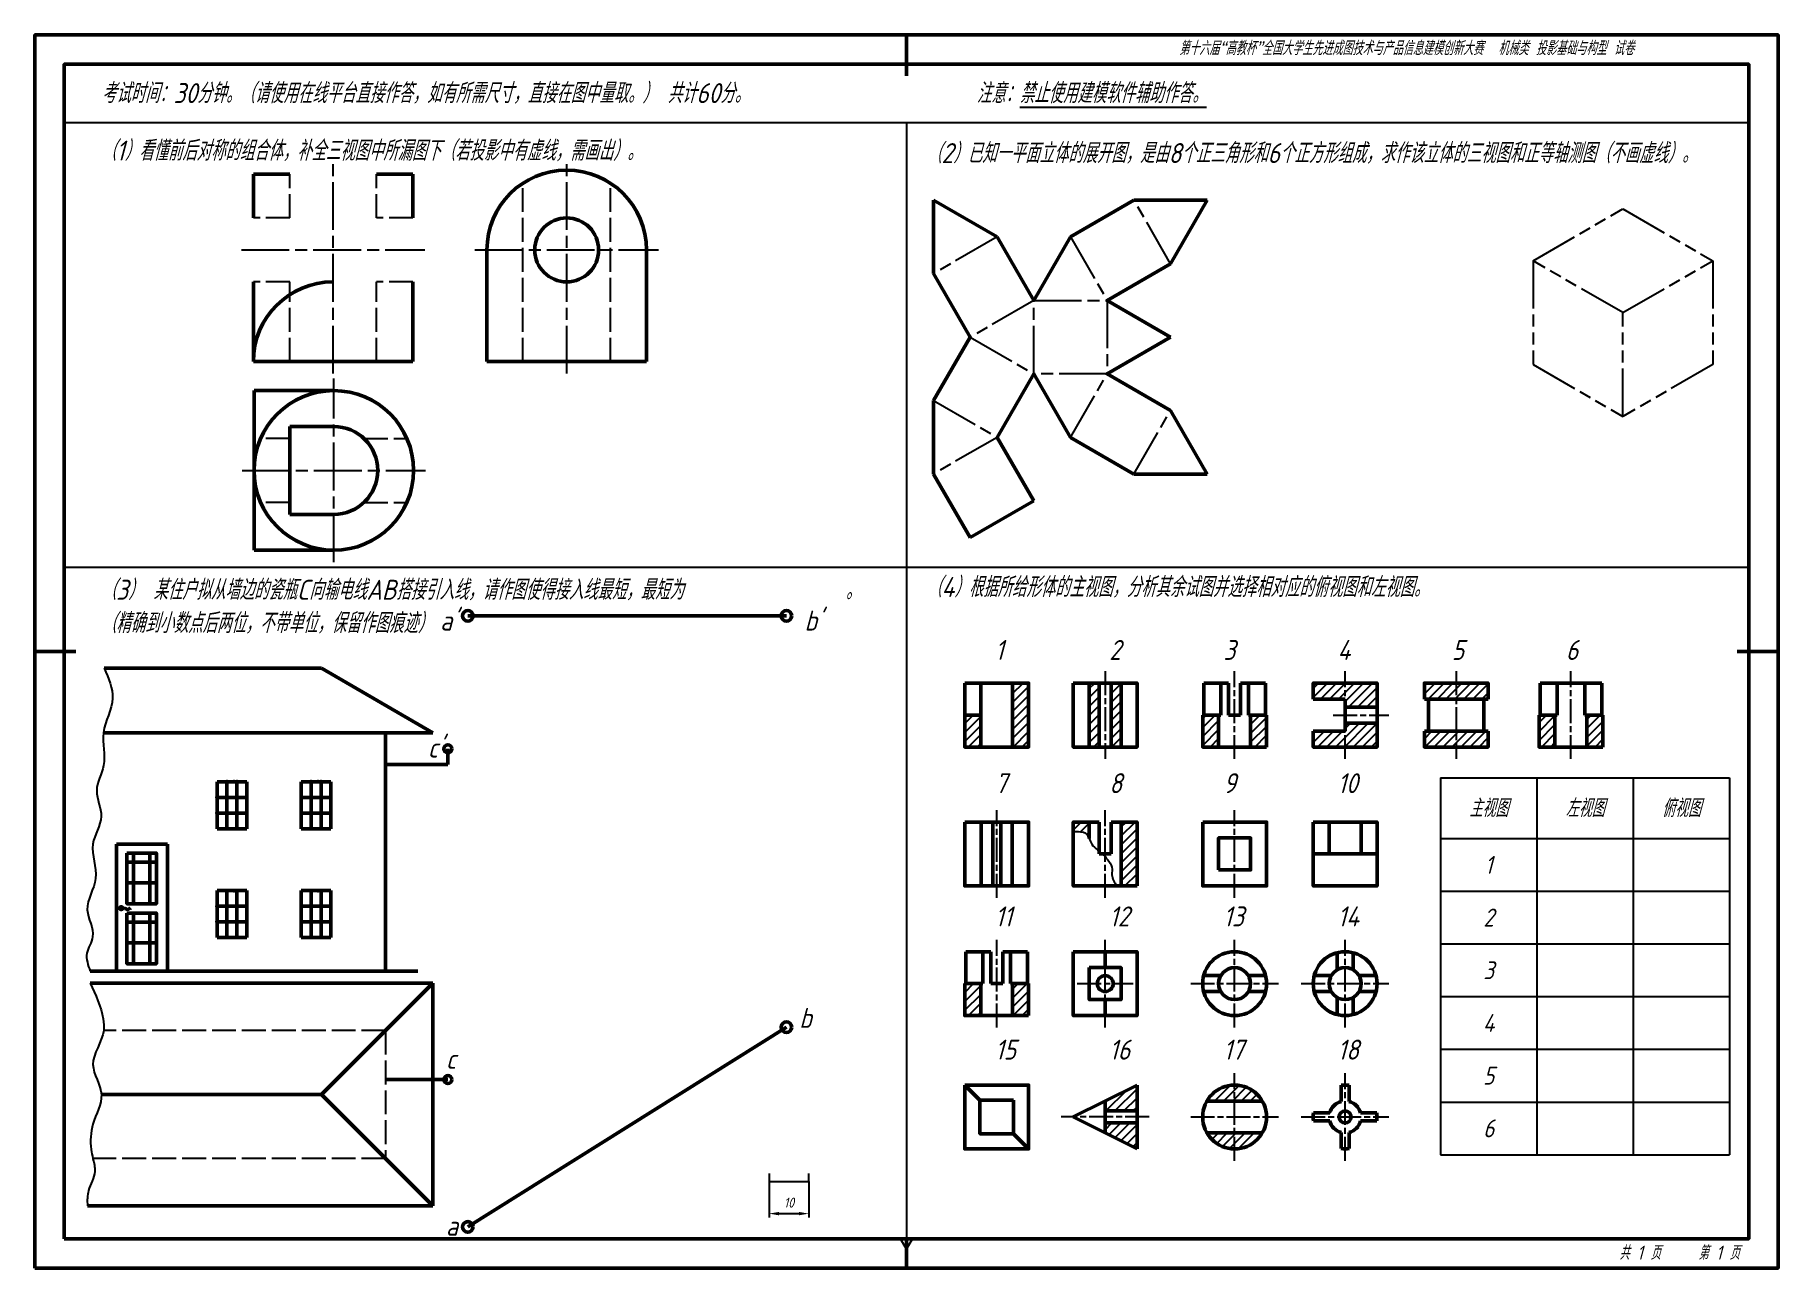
# Model space of a CAD drawing. Header units: millimetres. Extents: x -2 to 435, y -47 to 262.
import ezdxf

# ---------------------------------------------------------------- set-up
doc = ezdxf.new("R2010")
doc.units = ezdxf.units.MM
for name, pattern in [('AM_ISO02W050', [7.5, 6, -1.5]), ('AM_ISO08W050', [18, 12, -1.5, 3, -1.5]), ('AM_ISO08W050x2', [9, 6, -0.75, 1.5, -0.75]), ('AM_ISO09W050', [22.5, 12, -1.5, 3, -1.5, 3, -1.5])]:
    doc.linetypes.add(name, pattern=pattern)
for name, color, linetype, lineweight in [('AM_0', 7, 'Continuous', 50), ('AM_11', 3, 'AM_ISO09W050', 25), ('AM_3', 6, 'AM_ISO02W050', 25), ('AM_4', 3, 'Continuous', 25), ('AM_5', 3, 'Continuous', 25), ('AM_6', 2, 'Continuous', 25), ('AM_7', 4, 'AM_ISO08W050', 25), ('AM_8', 1, 'Continuous', 25)]:
    doc.layers.add(name, color=color, linetype=linetype, lineweight=lineweight)
doc.styles.get("Standard").update_dxf_attribs({"font": 'gbeitc.shx', "bigfont": 'gbcbig.shx'})
doc.dimstyles.new('AM_GB$0', dxfattribs={"dimtxt": 2.5, "dimasz": 2.5, "dimexe": 1, "dimexo": 0, "dimgap": 1.5, "dimtad": 1, "dimdsep": 46, "dimtxsty": 'Standard', "dimcen": 0, "dimclrd": 3, "dimclre": 3, "dimclrt": 2, "dimadec": 0, "dimazin": 2, "dimtp": 0.1, "dimtm": 0.1, "dimtfac": 0.71, "dimtmove": 0, "dimatfit": 3, "dimfxl": 1, "dimlwd": -1, "dimlwe": -1, "dimarcsym": 0})

# ---------------------------------------------------------------- blocks, each defined once
blk = doc.blocks.new('*T6')
at = {"layer": 'AM_6', "color": 0, "linetype": 'ByBlock', "lineweight": -2, "transparency": 16777216}
for p, q in [((0, 0), (72.45, 0)), ((0, 0), (0, -94.45)), ((24.15, 0), (24.15, -94.45)), ((48.3, 0), (48.3, -94.45)), ((72.45, 0), (72.45, -94.45)), ((0, -15.21), (72.45, -15.21)), ((0, -28.41), (72.45, -28.41)), ((0, -41.62), (72.45, -41.62)), ((0, -54.83), (72.45, -54.83)), ((0, -68.03), (72.45, -68.03)), ((0, -81.24), (72.45, -81.24)), ((0, -94.45), (72.45, -94.45))]:
    blk.add_line(p, q, dxfattribs=at)
at = {"layer": 'AM_6', "color": 0, "transparency": 16777216, "char_height": 4.5, "width": 21.1491, "attachment_point": 5}
for s, insert in [('主视图', (12.07, -7.6)), ('左视图', (36.22, -7.6)), ('俯视图', (60.37, -7.6)), ('1', (12.07, -21.81)), ('2', (12.07, -35.02)), ('3', (12.07, -48.22)), ('4', (12.07, -61.43)), ('5', (12.07, -74.64)), ('6', (12.07, -87.84))]:
    blk.add_mtext(s, dxfattribs=dict(at, insert=insert))
blk = doc.blocks.new('*D7')
at = {"layer": 'AM_5', "color": 3, "linetype": 'ByBlock', "transparency": 16777216}
for p, q in [((181.68, -25.41), (181.68, -34.47)), ((191.68, -25.41), (191.68, -34.47)), ((184.18, -33.47), (189.18, -33.47))]:
    blk.add_line(p, q, dxfattribs=at)
at = {"layer": 'AM_5', "color": 3, "transparency": 16777216}
for points in [[(184.18, -33.05), (184.18, -33.89), (181.68, -33.47)], [(189.18, -33.05), (189.18, -33.89), (191.68, -33.47)]]:
    blk.add_solid(points, dxfattribs=at)
at = {"layer": 'Defpoints', "color": 0, "transparency": 16777216}
for p in [(181.68, -25.41), (191.68, -25.41), (191.68, -33.47)]:
    blk.add_point(p, dxfattribs=at)
at = {"layer": 'AM_5', "color": 2, "transparency": 16777216, "insert": (186.68, -30.72), "char_height": 2.5, "attachment_point": 5}
blk.add_mtext('10', dxfattribs=at)

msp = doc.modelspace()

# ---------------------------------------------------------------- hatches: boundary and pattern name
at = {"layer": 'AM_8'}
h = msp.add_hatch(dxfattribs=at)
h.set_pattern_fill('ANSI31', color=256, scale=0.5)
h.paths.add_polyline_path([(246.753, 99.444), (242.753, 99.444), (242.753, 83.444), (246.753, 83.444)])
h = msp.add_hatch(dxfattribs=at)
h.set_pattern_fill('ANSI31', color=256, scale=0.5)
h.paths.add_polyline_path([(264.454, 99.444), (261.954, 99.444), (261.954, 83.444), (264.454, 83.444)])
h = msp.add_hatch(dxfattribs=at)
h.set_pattern_fill('ANSI31', color=256, scale=0.5)
h.paths.add_polyline_path([(269.954, 99.444), (267.454, 99.444), (267.454, 83.444), (269.954, 83.444)])
h = msp.add_hatch(dxfattribs=at)
h.set_pattern_fill('ANSI31', color=256, scale=0.5)
h.paths.add_polyline_path([(326.098, 99.444), (318.098, 99.444), (318.098, 95.444), (326.098, 95.444)])
h = msp.add_hatch(dxfattribs=at)
h.set_pattern_fill('ANSI31', color=256, scale=0.5)
h.paths.add_polyline_path([(334.098, 99.444), (326.098, 99.444), (326.098, 93.444), (334.098, 93.444)])
h = msp.add_hatch(dxfattribs=at)
h.set_pattern_fill('ANSI31', color=256, scale=0.5)
h.paths.add_polyline_path([(353.957, 99.444), (345.957, 99.444), (345.957, 95.444), (353.957, 95.444)])
h.paths.add_polyline_path([(361.957, 99.444), (353.957, 99.444), (353.957, 95.444), (361.957, 95.444)])
h = msp.add_hatch(dxfattribs=at)
h.set_pattern_fill('ANSI31', color=256, scale=0.5)
h.paths.add_polyline_path([(234.753, 91.444), (230.753, 91.444), (230.753, 83.444), (234.753, 83.444)])
h = msp.add_hatch(dxfattribs=at)
h.set_pattern_fill('ANSI31', color=256, scale=0.5)
h.paths.add_polyline_path([(294.393, 91.444), (290.393, 91.444), (290.393, 83.444), (294.393, 83.444)])
h = msp.add_hatch(dxfattribs=at)
h.set_pattern_fill('ANSI31', color=256, scale=0.5)
h.paths.add_polyline_path([(306.393, 91.444), (302.393, 91.444), (302.393, 83.444), (306.393, 83.444)])
h = msp.add_hatch(dxfattribs=at)
h.set_pattern_fill('ANSI31', color=256, scale=0.5)
h.paths.add_polyline_path([(326.098, 87.444), (318.098, 87.444), (318.098, 83.444), (326.098, 83.444)])
h.paths.add_polyline_path([(334.098, 89.444), (326.098, 89.444), (326.098, 87.444), (326.098, 83.444), (334.098, 83.444)])
h = msp.add_hatch(dxfattribs=at)
h.set_pattern_fill('ANSI31', color=256, scale=0.5)
h.paths.add_polyline_path([(353.957, 87.444), (345.957, 87.444), (345.957, 83.444), (353.957, 83.444)])
h.paths.add_polyline_path([(361.957, 87.444), (353.957, 87.444), (353.957, 83.444), (361.957, 83.444)])
h = msp.add_hatch(dxfattribs=at)
h.set_pattern_fill('ANSI31', color=256, scale=0.5)
h.paths.add_polyline_path([(378.707, 91.444), (374.707, 91.444), (374.707, 83.444), (378.707, 83.444)])
h = msp.add_hatch(dxfattribs=at)
h.set_pattern_fill('ANSI31', color=256, scale=0.5)
h.paths.add_polyline_path([(390.707, 91.444), (386.707, 91.444), (386.707, 83.444), (390.707, 83.444)])
h = msp.add_hatch(dxfattribs=at)
h.set_pattern_fill('ANSI31', color=256, scale=0.5)
edge = h.paths.add_edge_path()
edge.add_line((261.954, 64.652), (257.954, 64.652))
edge.add_line((257.954, 64.652), (257.954, 62.214))
edge.add_spline(control_points=[(257.954, 62.214), (259.176, 62.282), (260.991, 62.382), (261.731, 61.007), (261.954, 60.515)], knot_values=[0, 0, 0, 0, 3.2112531, 4.7733237, 4.7733237, 4.7733237, 4.7733237], degree=3, periodic=0)
edge.add_line((261.954, 60.515), (261.954, 64.652))
h = msp.add_hatch(dxfattribs=at)
h.set_pattern_fill('ANSI31', color=256, scale=0.5)
h.paths.add_polyline_path([(273.954, 64.652), (269.954, 64.652), (269.954, 48.652), (273.954, 48.652)])
h = msp.add_hatch(dxfattribs=at)
h.set_pattern_fill('ANSI31', color=256, scale=0.5)
h.paths.add_polyline_path([(234.753, 24.158), (230.753, 24.158), (230.753, 16.158), (234.753, 16.158)])
h = msp.add_hatch(dxfattribs=at)
h.set_pattern_fill('ANSI31', color=256, scale=0.5)
h.paths.add_polyline_path([(246.753, 24.158), (242.753, 24.158), (242.753, 16.158), (246.753, 16.158)])
h = msp.add_hatch(dxfattribs=at)
h.set_pattern_fill('ANSI31', color=256, scale=0.5)
h.paths.add_polyline_path([(273.954, -1.251), (265.954, -5.251), (265.954, -7.751), (273.954, -7.751)])
h = msp.add_hatch(dxfattribs=at)
h.set_pattern_fill('ANSI31', color=256, scale=0.5)
h.paths.add_polyline_path([(298.393, -1.251, 0.2679492), (291.465, -5.251), (298.393, -5.251)])
h.paths.add_polyline_path([(298.393, -1.251), (298.393, -5.251), (305.321, -5.251, 0.2679492)])
h = msp.add_hatch(dxfattribs=at)
h.set_pattern_fill('ANSI31', color=256, scale=0.5)
h.paths.add_polyline_path([(273.954, -10.751), (265.954, -10.751), (265.954, -13.251), (273.954, -17.251)])
h = msp.add_hatch(dxfattribs=at)
h.set_pattern_fill('ANSI31', color=256, scale=0.5)
h.paths.add_polyline_path([(305.321, -13.251), (298.393, -13.251), (298.393, -17.251, 0.2679492)])
h.paths.add_polyline_path([(298.393, -13.251), (291.465, -13.251, 0.2679492), (298.393, -17.251)])

# ---------------------------------------------------------------- linework, layer by layer
at = {"layer": 'AM_0'}
for p, q in [((216.146, 251.572), (216.146, 261.872)), ((52.418, 226.996), (61.584, 226.996)), ((52.418, 215.996), (52.418, 226.996)), ((83.252, 226.996), (92.418, 226.996)), ((92.418, 226.996), (92.418, 215.996)), ((222.937, 220.456), (238.859, 211.263)), ((222.937, 202.071), (222.937, 220.456)), ((273.165, 220.456), (257.244, 211.263)), ((291.55, 220.456), (273.165, 220.456)), ((291.55, 220.456), (282.358, 204.534)), ((248.051, 195.342), (238.859, 211.263)), ((248.051, 195.342), (257.244, 211.263)), ((110.966, 207.996), (110.966, 179.996)), ((150.966, 179.996), (150.966, 207.996)), ((222.937, 202.071), (232.129, 186.149)), ((266.436, 195.342), (282.358, 204.534)), ((52.418, 179.996), (52.418, 199.996)), ((92.418, 199.996), (92.418, 179.996)), ((266.436, 195.342), (282.358, 186.149)), ((232.129, 186.149), (222.937, 170.228)), ((282.358, 186.149), (266.436, 176.957)), ((72.418, 179.996), (52.418, 179.996)), ((92.418, 179.996), (72.418, 179.996)), ((110.966, 179.996), (150.966, 179.996)), ((238.859, 161.035), (248.051, 176.957)), ((248.051, 176.957), (257.244, 161.035)), ((282.358, 167.765), (266.436, 176.957)), ((72.584, 172.742), (52.584, 172.742)), ((52.584, 172.742), (52.584, 132.742)), ((222.937, 151.843), (222.937, 170.228)), ((282.358, 167.765), (291.55, 151.843)), ((72.584, 163.742), (61.584, 163.742)), ((61.584, 163.742), (61.584, 141.742)), ((248.051, 145.114), (238.859, 161.035)), ((257.244, 161.035), (273.165, 151.843)), ((222.937, 151.843), (232.129, 135.921)), ((291.55, 151.843), (273.165, 151.843)), ((232.129, 135.921), (248.051, 145.114)), ((61.584, 141.742), (72.584, 141.742)), ((52.584, 132.742), (72.584, 132.742)), ((106.165, 116.314), (186.041, 116.314)), ((-2.357, 107.375), (7.943, 107.375)), ((434.648, 107.375), (424.348, 107.375)), ((14.986, 103.177), (69.464, 103.177)), ((69.464, 103.177), (97.44, 87.024)), ((234.753, 99.444), (234.753, 83.444)), ((242.753, 99.444), (242.753, 83.444)), ((261.954, 99.444), (261.954, 83.444)), ((264.454, 99.444), (264.454, 83.444)), ((267.454, 99.444), (267.454, 83.444)), ((269.954, 99.444), (269.954, 83.444)), ((290.647, 91.444), (290.647, 99.444)), ((294.929, 91.444), (294.929, 99.444)), ((296.893, 91.444), (296.893, 99.444)), ((299.893, 91.444), (299.893, 99.444)), ((301.857, 91.444), (301.857, 99.444)), ((306.139, 91.444), (306.139, 99.444)), ((374.961, 91.444), (374.961, 99.444)), ((379.243, 91.444), (379.243, 99.444)), ((386.171, 91.444), (386.171, 99.444)), ((390.453, 91.444), (390.453, 99.444)), ((318.098, 95.444), (326.098, 95.444)), ((326.098, 95.444), (326.098, 91.444)), ((326.098, 93.444), (334.098, 93.444)), ((345.957, 95.444), (361.957, 95.444)), ((347.029, 95.444), (347.029, 87.444)), ((360.885, 95.444), (360.885, 87.444)), ((230.753, 91.444), (234.753, 91.444)), ((294.929, 91.444), (290.393, 91.444)), ((294.393, 83.444), (294.393, 91.444)), ((296.893, 91.444), (299.893, 91.444)), ((301.857, 91.444), (306.393, 91.444)), ((302.393, 83.444), (302.393, 91.444)), ((306.393, 91.444), (306.393, 83.444)), ((318.098, 87.444), (326.098, 87.444)), ((326.098, 87.444), (326.098, 91.444)), ((326.098, 89.444), (334.098, 89.444)), ((345.957, 87.444), (361.957, 87.444)), ((379.243, 91.444), (374.707, 91.444)), ((378.707, 83.444), (378.707, 91.444)), ((386.171, 91.444), (390.707, 91.444)), ((386.707, 83.444), (386.707, 91.444)), ((390.707, 91.444), (390.707, 83.444)), ((97.44, 87.024), (14.856, 87.024)), ((85.556, 87.024), (85.556, 27.255)), ((101.184, 79.026), (85.556, 79.026)), ((101.184, 82.994), (101.184, 79.026)), ((50.753, 74.744), (43.312, 74.744)), ((43.312, 62.985), (43.312, 74.744)), ((45.793, 74.744), (45.793, 62.985)), ((48.273, 74.744), (48.273, 62.985)), ((50.753, 74.744), (50.753, 62.985)), ((71.867, 74.744), (64.426, 74.744)), ((64.426, 62.985), (64.426, 74.744)), ((66.906, 74.744), (66.906, 62.985)), ((69.386, 74.744), (69.386, 62.985)), ((71.867, 74.744), (71.867, 62.985)), ((43.312, 70.825), (50.753, 70.825)), ((64.426, 70.825), (71.867, 70.825)), ((43.312, 66.905), (50.753, 66.905)), ((64.426, 66.905), (71.867, 66.905)), ((50.753, 62.985), (43.312, 62.985)), ((71.867, 62.985), (64.426, 62.985)), ((234.88, 64.652), (234.88, 48.652)), ((237.753, 64.652), (237.753, 48.652)), ((239.753, 64.652), (239.753, 48.652)), ((242.626, 64.652), (242.626, 48.652)), ((261.954, 60.515), (261.954, 64.652)), ((264.454, 56.652), (264.454, 64.652)), ((267.454, 56.652), (267.454, 64.652)), ((269.954, 48.652), (269.954, 64.652)), ((322.098, 64.652), (322.098, 56.652)), ((330.098, 64.652), (330.098, 56.652)), ((18.141, 59.062), (18.141, 27.255)), ((18.141, 59.062), (30.866, 59.062)), ((22.407, 56.852), (22.407, 44.166)), ((26.424, 56.852), (26.424, 44.166)), ((30.866, 59.062), (30.866, 27.255)), ((20.702, 54.592), (28.129, 54.592)), ((264.454, 56.652), (267.454, 56.652)), ((318.098, 56.652), (334.098, 56.652)), ((20.702, 49.436), (28.129, 49.436)), ((50.753, 47.485), (43.312, 47.485)), ((43.312, 35.726), (43.312, 47.485)), ((45.793, 47.485), (45.793, 35.726)), ((48.273, 47.485), (48.273, 35.726)), ((50.753, 47.485), (50.753, 35.726)), ((71.867, 47.485), (64.426, 47.485)), ((64.426, 35.726), (64.426, 47.485)), ((66.906, 47.485), (66.906, 35.726)), ((69.386, 47.485), (69.386, 35.726)), ((71.867, 47.485), (71.867, 35.726)), ((20.702, 39.557), (28.129, 39.557)), ((22.407, 41.816), (22.407, 29.13)), ((26.424, 41.816), (26.424, 29.13)), ((43.312, 43.566), (50.753, 43.566)), ((43.312, 39.646), (50.753, 39.646)), ((64.426, 43.566), (71.867, 43.566)), ((64.426, 39.646), (71.867, 39.646)), ((50.753, 35.726), (43.312, 35.726)), ((71.867, 35.726), (64.426, 35.726)), ((20.702, 34.4), (28.129, 34.4)), ((231.007, 24.158), (231.007, 32.158)), ((235.289, 24.158), (235.289, 32.158)), ((237.253, 24.158), (237.253, 32.158)), ((240.253, 24.158), (240.253, 32.158)), ((242.217, 24.158), (242.217, 32.158)), ((246.499, 24.158), (246.499, 32.158)), ((265.954, 28.158), (265.954, 32.158)), ((324.098, 31.904), (324.098, 27.622)), ((328.098, 31.904), (328.098, 27.622)), ((93.638, 27.255), (11.53, 27.255)), ((11.53, 24.253), (97.44, 24.253)), ((69.464, -3.617), (97.44, 24.253)), ((97.44, 24.253), (97.44, -31.486)), ((235.289, 24.158), (230.753, 24.158)), ((234.753, 16.158), (234.753, 24.158)), ((237.253, 24.158), (240.253, 24.158)), ((242.217, 24.158), (246.753, 24.158)), ((242.753, 16.158), (242.753, 24.158)), ((246.753, 24.158), (246.753, 16.158)), ((290.647, 26.158), (294.929, 26.158)), ((290.647, 22.158), (294.929, 22.158)), ((306.139, 26.158), (301.857, 26.158)), ((306.139, 22.158), (301.857, 22.158)), ((318.353, 26.158), (322.634, 26.158)), ((318.353, 22.158), (322.634, 22.158)), ((333.844, 26.158), (329.563, 26.158)), ((333.844, 22.158), (329.563, 22.158)), ((265.954, 20.158), (265.954, 16.158)), ((324.098, 16.412), (324.098, 20.694)), ((328.098, 16.412), (328.098, 20.694)), ((186.041, 13.252), (106.165, -36.801)), ((101.184, 0.108), (85.556, 0.108)), ((69.464, -3.617), (14.313, -3.617)), ((69.464, -3.617), (97.44, -31.486)), ((234.543, -5.041), (230.753, -1.251)), ((257.954, -9.251), (273.954, -1.251)), ((273.954, -9.251), (273.954, -1.251)), ((325.098, -5.378), (325.098, -1.314)), ((327.098, -5.378), (327.098, -1.314)), ((265.954, -9.251), (265.954, -5.251)), ((273.954, -7.751), (265.954, -7.751)), ((305.321, -5.251), (291.465, -5.251)), ((318.161, -8.251), (322.226, -8.251)), ((329.971, -8.251), (334.036, -8.251)), ((257.954, -9.251), (273.954, -17.251)), ((265.954, -9.251), (265.954, -13.251)), ((273.954, -10.751), (265.954, -10.751)), ((273.954, -9.251), (273.954, -17.251)), ((318.161, -10.251), (322.226, -10.251)), ((329.971, -10.251), (334.036, -10.251)), ((246.753, -17.251), (242.964, -13.462)), ((305.321, -13.251), (291.465, -13.251)), ((325.098, -17.189), (325.098, -13.124)), ((327.098, -17.189), (327.098, -13.124)), ((97.44, -31.486), (10.815, -31.486)), ((216.146, -39.765), (216.146, -47.122))]:
    msp.add_line(p, q, dxfattribs=at)
for points in [[(-2.357, -47.122), (434.648, -47.122), (434.648, 261.872), (-2.357, 261.872)], [(5, -39.765), (427.291, -39.765), (427.291, 254.515), (5, 254.515)], [(230.753, 99.444), (246.753, 99.444), (246.753, 83.444), (230.753, 83.444)], [(257.954, 99.444), (273.954, 99.444), (273.954, 83.444), (257.954, 83.444)], [(230.753, 64.652), (246.753, 64.652), (246.753, 48.652), (230.753, 48.652)], [(290.393, 64.652), (306.393, 64.652), (306.393, 48.652), (290.393, 48.652)], [(318.098, 64.652), (334.098, 64.652), (334.098, 48.652), (318.098, 48.652)], [(20.702, 56.852), (28.129, 56.852), (28.129, 44.166), (20.702, 44.166)], [(294.393, 52.652), (302.393, 52.652), (302.393, 60.652), (294.393, 60.652)], [(20.702, 41.816), (28.129, 41.816), (28.129, 29.13), (20.702, 29.13)], [(257.954, 32.158), (273.954, 32.158), (273.954, 16.158), (257.954, 16.158)], [(261.954, 28.158), (269.954, 28.158), (269.954, 20.158), (261.954, 20.158)], [(230.753, -1.251), (246.753, -1.251), (246.753, -17.251), (230.753, -17.251)], [(242.964, -5.041), (234.543, -5.041), (234.543, -13.462), (242.964, -13.462)]]:
    msp.add_lwpolyline(points, close=True, dxfattribs=at)
for points in [[(290.647, 99.444), (296.893, 99.444)], [(299.893, 99.444), (306.139, 99.444)], [(318.098, 95.444), (318.098, 99.444), (334.098, 99.444), (334.098, 83.444), (318.098, 83.444), (318.098, 87.444)], [(345.957, 95.444), (345.957, 99.444), (361.957, 99.444), (361.957, 95.444)], [(374.961, 99.444), (390.453, 99.444)], [(306.393, 83.444), (290.393, 83.444), (290.393, 91.444)], [(361.957, 87.444), (361.957, 83.444), (345.957, 83.444), (345.957, 87.444)], [(390.707, 83.444), (374.707, 83.444), (374.707, 91.444)], [(273.954, 48.652), (257.954, 48.652), (257.954, 64.652), (264.454, 64.652)], [(267.454, 64.652), (273.954, 64.652), (273.954, 48.652)], [(231.007, 32.158), (237.253, 32.158)], [(240.253, 32.158), (246.499, 32.158)], [(246.753, 16.158), (230.753, 16.158), (230.753, 24.158)]]:
    msp.add_lwpolyline(points, dxfattribs=at)
for centre, radius in [((130.966, 207.996), 8), ((72.584, 152.742), 20), ((106.165, 116.314), 1.32), ((186.041, 116.314), 1.32), ((101.184, 82.994), 1), ((19.311, 43.063), 0.362), ((298.393, 24.158), 8), ((326.098, 24.158), 8), ((298.393, 24.158), 4), ((326.098, 24.158), 4), ((265.954, 24.158), 2), ((186.041, 13.252), 1.32), ((101.184, 0.108), 1), ((298.393, -9.251), 8), ((326.098, -9.251), 1.5), ((106.165, -36.801), 1.32)]:
    msp.add_circle(centre, radius, dxfattribs=at)
for centre, radius, start, end in [((130.966, 207.996), 20, 0, 180), ((72.418, 179.996), 20, 90, 180), ((72.584, 152.742), 11, 270, 90), ((326.098, -9.251), 8, 82.81924, 97.18076), ((326.098, -9.251), 8, 172.81924, 187.18076), ((326.098, -9.251), 4, 104.47751, 165.52249), ((326.098, -9.251), 4, 14.47751, 75.52249), ((326.098, -9.251), 8, 352.81924, 7.18076), ((326.098, -9.251), 4, 194.47751, 255.52249), ((326.098, -9.251), 4, 284.47751, 345.52249), ((326.098, -9.251), 8, 262.81924, 277.18076)]:
    msp.add_arc(centre, radius, start, end, dxfattribs=at)
msp.add_spline([(19.311, 43.063), (19.951, 43.063), (20.338, 42.955), (20.945, 42.77), (21.599, 43.112)], degree=3, dxfattribs=at)
for p in [(45.793, 74.744), (47.522, 74.744), (48.273, 74.744), (66.906, 74.744), (68.635, 74.744), (69.386, 74.744), (43.312, 70.825), (64.426, 70.825), (43.312, 66.905), (64.426, 66.905), (45.793, 47.485), (47.522, 47.485), (48.273, 47.485), (66.906, 47.485), (68.635, 47.485), (69.386, 47.485), (43.312, 43.566), (43.312, 39.646), (64.426, 43.566), (64.426, 39.646)]:
    msp.add_point(p, dxfattribs=at)
at = {"layer": 'AM_11'}
for p, q in [((282.358, 204.534), (273.165, 220.456)), ((373.208, 205.274), (395.725, 218.274)), ((395.725, 218.274), (418.241, 205.274)), ((238.859, 211.263), (222.937, 202.071)), ((257.244, 211.263), (266.436, 195.342)), ((395.725, 192.274), (373.208, 205.274)), ((373.208, 205.274), (373.208, 179.274)), ((395.725, 192.274), (418.241, 205.274)), ((418.241, 205.274), (418.241, 179.274)), ((248.051, 195.342), (232.129, 186.149)), ((248.051, 176.957), (248.051, 195.342)), ((248.051, 195.342), (266.436, 195.342)), ((266.436, 195.342), (266.436, 176.957)), ((395.725, 166.274), (395.725, 192.274)), ((232.129, 186.149), (248.051, 176.957)), ((373.208, 179.274), (395.725, 166.274)), ((418.241, 179.274), (395.725, 166.274)), ((266.436, 176.957), (248.051, 176.957)), ((257.244, 161.035), (266.436, 176.957)), ((222.937, 170.228), (238.859, 161.035)), ((273.165, 151.843), (282.358, 167.765)), ((238.859, 161.035), (222.937, 151.843))]:
    msp.add_line(p, q, dxfattribs=at)
at = {"layer": 'AM_3'}
for p, q in [((61.584, 215.996), (61.584, 226.996)), ((83.252, 215.996), (83.252, 226.996)), ((119.966, 179.996), (119.966, 224.7)), ((141.966, 179.996), (141.966, 224.7)), ((61.584, 215.996), (52.418, 215.996)), ((92.418, 215.996), (83.252, 215.996)), ((61.584, 199.996), (52.418, 199.996)), ((61.584, 179.996), (61.584, 199.996)), ((92.418, 199.996), (83.252, 199.996)), ((83.252, 179.996), (83.252, 199.996)), ((61.584, 160.742), (54.253, 160.742)), ((80.134, 160.742), (90.914, 160.742)), ((61.584, 144.742), (54.253, 144.742)), ((80.134, 144.742), (90.914, 144.742)), ((85.556, 12.415), (14.895, 12.415)), ((85.556, 12.415), (85.556, -19.648)), ((85.556, -19.648), (12.189, -19.648))]:
    msp.add_line(p, q, dxfattribs=at)
at = {"layer": 'AM_4'}
for p, q in [((427.291, 239.801), (5, 239.801)), ((216.146, 239.801), (216.146, -39.765)), ((5, 128.486), (427.291, 128.486)), ((181.685, -23.412), (181.685, -25.412)), ((181.685, -25.412), (191.685, -25.412)), ((191.685, -25.412), (191.685, -23.412)), ((216.146, -42.413), (214.616, -39.765)), ((216.146, -42.413), (217.675, -39.765))]:
    msp.add_line(p, q, dxfattribs=at)
for points in [[(14.986, 103.177), (17.123, 95.657), (14.856, 87.024), (14.856, 78.814), (13.143, 72.51), (14.267, 66.074), (12.181, 59.128), (12.876, 50.509), (10.792, 42.643), (12.128, 35.857), (10.685, 31.797), (11.53, 27.255)], [(11.53, 24.253), (14.778, 15.309), (14.895, 12.415), (12.214, 3.868), (14.313, -3.617), (12.214, -11.038), (11.763, -17.38), (12.189, -19.648), (12.68, -22.917), (11.071, -27.669), (10.815, -31.486)]]:
    msp.add_spline(points, degree=3, dxfattribs=at)
for points, knots in [([(257.954, 62.214), (259.176, 62.282), (261.737, 62.424), (262.284, 58.786), (263.909, 57.807), (264.454, 57.407)], [0, 0, 0, 0, 3.2112531, 6.7339526, 8.7591237, 8.7591237, 8.7591237, 8.7591237]), ([(265.329, 56.652), (265.753, 56.224), (266.597, 55.17), (267.93, 53.515), (267.346, 50.995), (268.28, 49.546), (268.857, 48.652)], [9.9252687, 9.9252687, 9.9252687, 9.9252687, 11.7531729, 13.9670965, 15.8626611, 18.9081493, 18.9081493, 18.9081493, 18.9081493])]:
    msp.add_open_spline(points, degree=3, knots=knots, dxfattribs=at)
at = {"layer": 'AM_7'}
for p, q in [((72.418, 176.996), (72.418, 229.996)), ((130.966, 176.996), (130.966, 230.996)), ((49.418, 207.996), (95.418, 207.996)), ((107.966, 207.996), (153.966, 207.996)), ((72.584, 129.742), (72.584, 175.742)), ((49.584, 152.742), (95.584, 152.742))]:
    msp.add_line(p, q, dxfattribs=at)
at = {"layer": 'AM_7', "linetype": 'AM_ISO08W050x2'}
for p, q in [((265.954, 102.444), (265.954, 80.444)), ((298.393, 80.444), (298.393, 102.444)), ((326.098, 80.444), (326.098, 102.444)), ((353.957, 102.444), (353.957, 80.444)), ((382.707, 80.444), (382.707, 102.444)), ((323.098, 91.444), (337.098, 91.444)), ((238.753, 45.652), (238.753, 67.652)), ((265.954, 45.652), (265.954, 67.652)), ((298.393, 45.652), (298.393, 67.652)), ((238.753, 13.158), (238.753, 35.158)), ((265.954, 13.158), (265.954, 35.158)), ((298.393, 13.158), (298.393, 35.158)), ((326.098, 13.158), (326.098, 35.158)), ((258.954, 24.158), (272.954, 24.158)), ((287.393, 24.158), (309.393, 24.158)), ((315.098, 24.158), (337.098, 24.158)), ((298.393, -20.251), (298.393, 1.749)), ((326.098, -20.251), (326.098, 1.749)), ((276.954, -9.251), (254.954, -9.251)), ((287.393, -9.251), (309.393, -9.251)), ((315.098, -9.251), (337.098, -9.251))]:
    msp.add_line(p, q, dxfattribs=at)

# ---------------------------------------------------------------- block references
msp.add_blockref('*T6', (350.004, 75.735))

# ---------------------------------------------------------------- texts
at = {"layer": 'AM_6', "attachment_point": 1}
for s, width, heights, insert, char_height in [('第十六届“高教杯”全国大学生先进成图技术与产品信息建模创新大赛  机械类 投影基础与构型 试卷', 120.61657, [0], (284.467, 260.292), 3.5), ('考试时间：30分钟。（请使用在线平台直接作答，如有所需尺寸，直接在图中量取。） 共计60分。', 207.73712, [0], (14.4, 249.782), 5), ('注意：{\\L禁止使用建模软件辅助作答。}', 69.98616, [0], (233.723, 249.781), 5), ('（1）看懂前后对称的组合体，补全三视图中所漏图下（若投影中有虚线，需画出）。', 207.73712, [0], (14.4, 235.376), 5), ('（2）已知一平面立体的展开图，是由8个正三角形和6个正方形组成，求作该立体的三视图和正等轴测图（不画虚线）。', 194.35689, [0], (221.321, 234.753), 5), ('（3） 某住户拟从墙边的瓷瓶C向输电线AB搭接引入线，请作图使得接入线最短，最短为{\\L               }。\\P（精确到小数点后两位，不带单位，保留作图痕迹）', 207.73712, [0], (14.4, 125.34), 5), ('（4）根据所给形体的主视图，分析其余试图并选择相对应的俯视图和左视图。', 141.59091, [0], (221.321, 126.024), 5), ("a'", 7.83728, [0], (99.23, 117.618), 5), ("b'", 7.83728, [0], (190.578, 117.618), 5), ('1', 4.76979, [0], (238.354, 110.262), 5), ('2', 5, [6.723], (266.969, 110.262), 5), ('3', 4.76979, [0], (295.584, 110.262), 5), ('4', 4.76979, [0], (324.199, 110.262), 5), ('5', 4.76979, [0], (352.814, 110.262), 5), ('6', 4.76979, [0], (381.429, 110.262), 5), ("c'", 7.83728, [0], (96.154, 85.795), 5), ('7', 4.76979, [0], (238.354, 76.881), 5), ('8', 5, [6.723], (266.969, 76.881), 5), ('9', 5, [0], (295.584, 76.881), 5), ('10', 5, [0], (324.199, 76.881), 5), ('11', 4.76979, [0], (238.354, 43.499), 5), ('12', 5, [6.723], (266.969, 43.499), 5), ('13', 4.76979, [0], (295.584, 43.499), 5), ('14', 4.76979, [0], (324.199, 43.499), 5), ('b', 7.07731, [0], (189.27, 18.077), 5), ('15', 4.76979, [0], (238.354, 10.118), 5), ('16', 5, [6.723], (266.969, 10.118), 5), ('17', 4.76979, [0], (295.584, 10.118), 5), ('18', 4.76979, [0], (324.199, 10.118), 5), ('c', 7.07731, [0], (100.688, 7.797), 5), ('a', 7.07731, [0], (100.688, -34.031), 5), ('共 1 页     第 1 页', 34.07142, [0], (394.836, -41.51), 3.5)]:
    msp.add_mtext_dynamic_manual_height_columns(s, width=width, gutter_width=12.5, heights=heights, dxfattribs=dict(at, insert=insert, char_height=char_height))

# ---------------------------------------------------------------- dimensions: what is measured, and where the dimension line sits
at = {"layer": 'AM_5'}
dim = msp.add_linear_dim(base=(191.685, -33.471), p1=(181.685, -25.412), p2=(191.685, -25.412), angle=0, dimstyle='AM_GB$0', override={"dimpost": ''}, dxfattribs=at)
dim.commit()
dim.dimension.update_dxf_attribs({"geometry": '*D7', "text_midpoint": (186.685, -30.721)})

doc.saveas('drawing.dxf')
